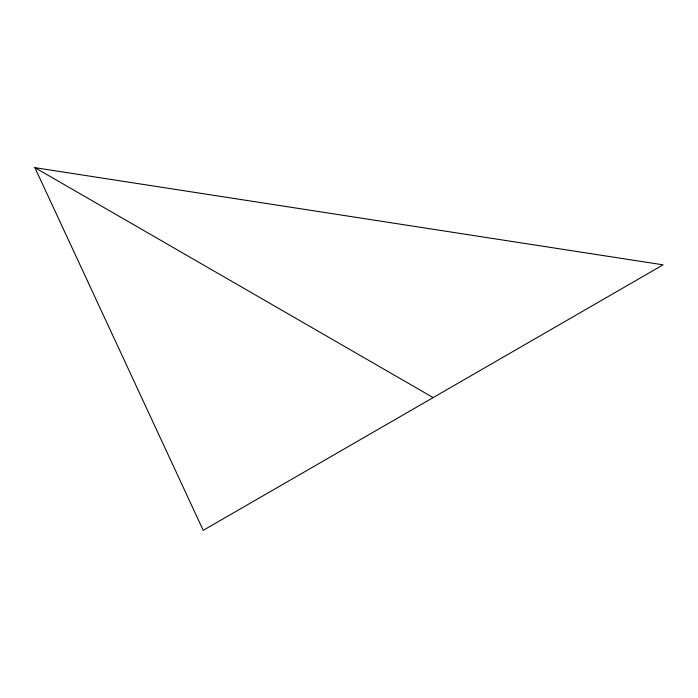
<?xml version="1.0" encoding="UTF-8"?>
<svg xmlns="http://www.w3.org/2000/svg" width="698" height="698" viewBox="0 0 698 698"><rect width="100%" height="100%" fill="white"/><g stroke="black" fill="none" stroke-linecap="round" stroke-linejoin="round"><path stroke-width="1.05" d="M34.9 167.66L663.1 264.839L203.223 530.34L34.9 167.66L433.161 397.59"/></g></svg>
